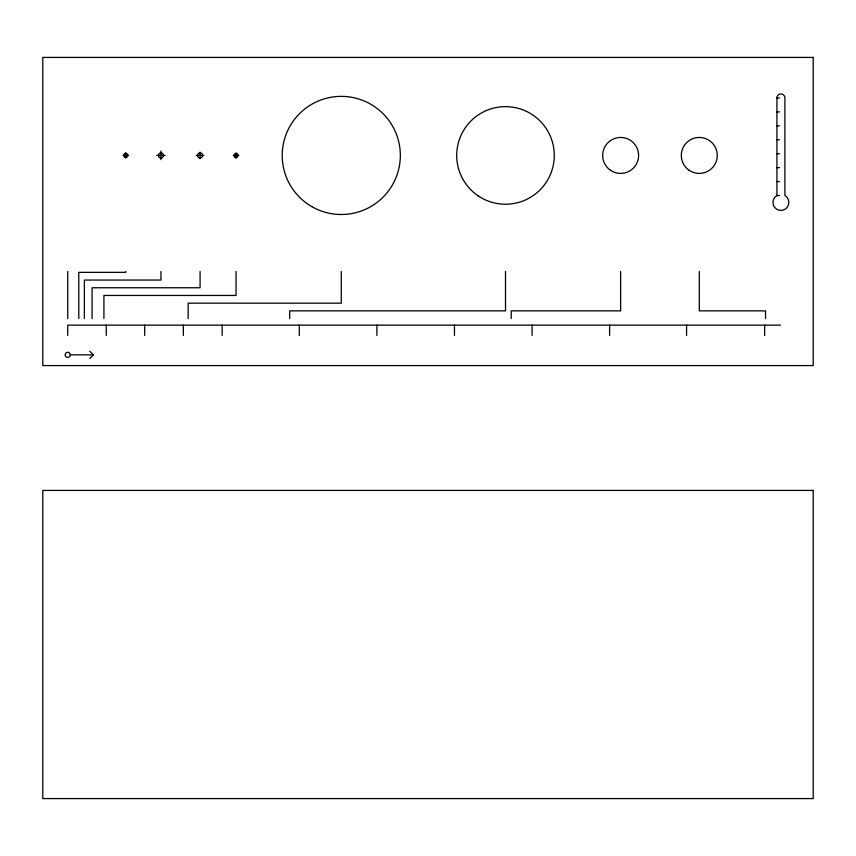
<?xml version="1.0" encoding="UTF-8"?>
<svg xmlns="http://www.w3.org/2000/svg" width="856" height="856" viewBox="0 0 856 856"><rect width="100%" height="100%" fill="white"/><g stroke="black" fill="none" stroke-linecap="round" stroke-linejoin="round"><path stroke-width="1.28" d="M89.752 358.482L93.39 354.844L89.752 351.217M776.927 97.937A3.991 3.991 0 0 1 780.918 93.946A3.991 3.991 0 0 1 784.909 97.937L784.909 195.521A7.982 7.982 0 0 1 787.028 207.569A7.982 7.982 0 0 1 774.798 207.569A7.982 7.982 0 0 1 776.927 195.521L776.927 97.937L779.495 97.937M776.927 111.879L779.495 111.879M776.927 125.821L779.495 125.821M776.927 139.763L779.495 139.763M776.927 153.706L779.495 153.706M122.932 155.428L128.678 155.428M156.723 155.428L165.165 155.428M196.27 155.428L203.846 155.428M233.249 155.428L238.813 155.428M776.927 167.648L779.495 167.648M776.927 181.579L779.495 181.579M776.927 195.521L779.495 195.521M780.565 325.152L67.71 325.152L67.71 335.424M70.278 354.844A2.568 2.568 0 0 0 66.426 352.629A2.568 2.568 0 0 0 66.426 357.07A2.568 2.568 0 0 0 70.278 354.844L93.39 354.844M765.542 318.571L765.542 310.867L699.288 310.867L699.288 271.47M764.654 325.152L764.654 335.424M686.576 325.152L686.576 335.424M620.632 271.47L620.632 310.867L511.214 310.867L511.214 318.571M609.611 325.152L609.611 335.424M532.1 325.152L532.1 335.424M505.5 271.47L505.5 310.867L289.67 310.867L289.67 318.571M454.461 325.152L454.461 335.424M376.908 325.152L376.908 335.424M341.276 271.47L341.276 303.163L188.16 303.163L188.16 318.571M299.29 325.152L299.29 335.424M236.053 152.967L236.053 158.381M236.053 271.47L236.053 295.459L103.918 295.459L103.918 318.571M222.153 325.152L222.153 335.424M200.079 152.133L200.079 158.574M200.079 271.47L200.079 287.755L92.073 287.755L92.073 318.571M183.345 325.152L183.345 335.424M160.96 150.998L160.96 159.687M160.96 271.47L160.96 280.051L84.37 280.051L84.37 318.571M144.696 325.152L144.696 335.424M125.779 152.646L125.779 158.082M125.779 271.47L125.779 272.347L78.784 272.347L78.784 318.571M106.262 325.152L106.262 335.424M67.731 271.47L67.731 318.582M813.2 57.416L42.8 57.416L42.8 365.576L813.2 365.576L813.2 57.416M813.2 490.424L42.8 490.424L42.8 798.584L813.2 798.584L813.2 490.424M234.908 157.13A2.054 2.054 0 0 0 238.107 155.578A2.054 2.054 0 0 0 235.165 153.588A2.054 2.054 0 0 0 234.908 157.13M198.795 157.654A2.568 2.568 0 0 0 202.647 155.428A2.568 2.568 0 0 0 198.795 153.213A2.568 2.568 0 0 0 198.795 157.654M124.634 157.13A2.054 2.054 0 0 0 127.833 155.578A2.054 2.054 0 0 0 124.88 153.588A2.054 2.054 0 0 0 124.634 157.13M689.208 170.323A17.976 17.976 0 0 0 717.221 156.712A17.976 17.976 0 0 0 691.434 139.261A17.976 17.976 0 0 0 689.208 170.323M610.563 170.323A17.976 17.976 0 0 0 638.565 156.712A17.976 17.976 0 0 0 612.778 139.261A17.976 17.976 0 0 0 610.563 170.323M478.151 195.842A48.792 48.792 0 0 0 554.164 158.916A48.792 48.792 0 0 0 484.175 111.547A48.792 48.792 0 0 0 478.151 195.842M311.745 206.585A59.064 59.064 0 0 0 400.341 155.428A59.064 59.064 0 0 0 311.745 104.282A59.064 59.064 0 0 0 311.745 206.585M159.676 157.654A2.568 2.568 0 0 0 163.528 155.428A2.568 2.568 0 0 0 159.676 153.213A2.568 2.568 0 0 0 159.676 157.654"/></g></svg>
